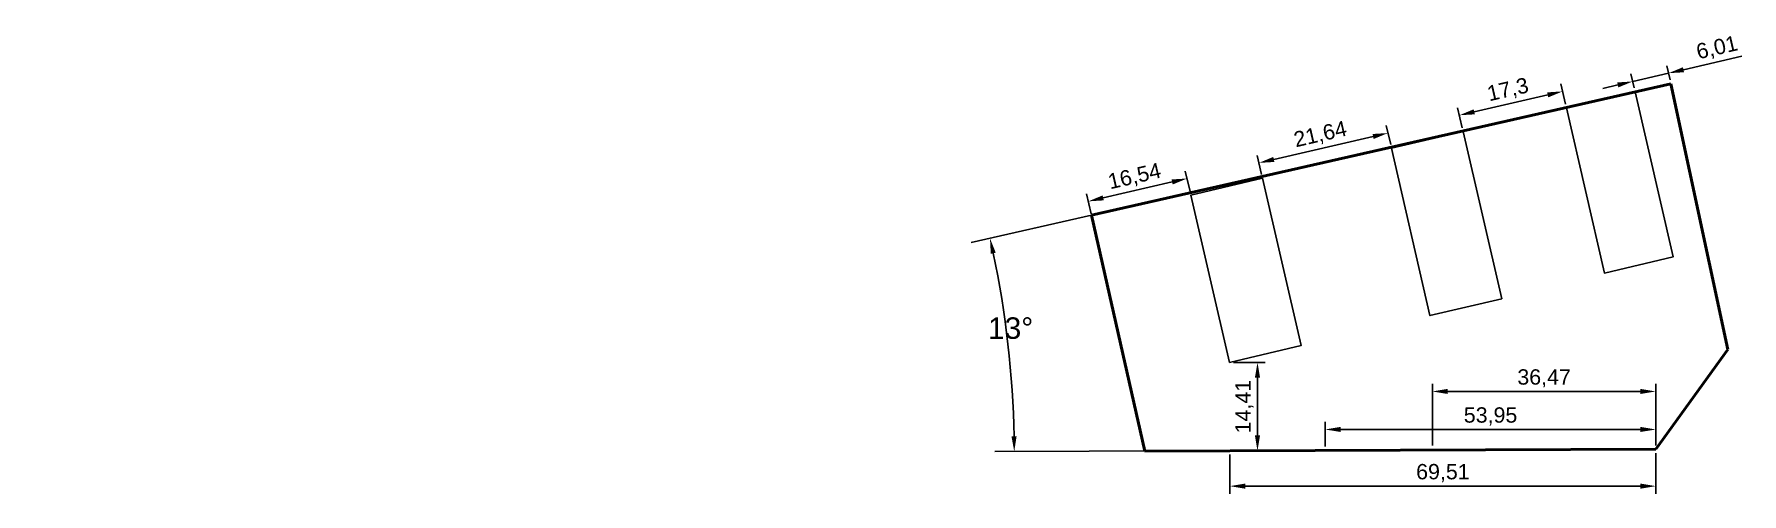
# Model space of a CAD drawing. Header units: millimetres. Extents: x -150 to 128, y -1 to 73.
import ezdxf

# ---------------------------------------------------------------- set-up
doc = ezdxf.new("R2010")
doc.units = ezdxf.units.MM
doc.layers.add('Quote(ISO)', color=7, linetype='Continuous', lineweight=25)
doc.layers.add('Spigoli visibili(ISO)', color=7, linetype='Continuous', lineweight=50)
doc.styles.add('DEFAULT-ISO~0', font='ARIAL.TTF')
doc.styles.get("Standard").update_dxf_attribs({"font": 'arial.ttf'})
doc.dimstyles.new('DEFAULT-ISO-Metodo 1b', dxfattribs={"dimtxt": 3.5, "dimasz": 2.5, "dimexe": 3.175, "dimexo": 0, "dimgap": 0.762, "dimtad": 1, "dimtoh": 1, "dimrnd": 1e-08, "dimtxsty": 'DEFAULT-ISO~0', "dimcen": 0.09, "dimdle": 10, "dimclrd": 2, "dimclre": 2, "dimclrt": 6, "dimazin": 2, "dimtfac": 0.714286, "dimtofl": 0, "dimtmove": 0, "dimatfit": 3, "dimfxl": 1, "dimtolj": 1, "dimlwd": 25, "dimlwe": 25, "dimarcsym": 0})
doc.dimstyles.new('ISO-25', dxfattribs={"dimtxt": 2.5, "dimasz": 2.5, "dimexe": 1.25, "dimexo": 0.625, "dimtad": 1, "dimtxsty": 'Standard', "dimcen": 2.5, "dimadec": 0, "dimazin": 0, "dimtfac": 1, "dimtmove": 0, "dimatfit": 3, "dimfxl": 1, "dimarcsym": 0})

# ---------------------------------------------------------------- blocks, each defined once
blk = doc.blocks.new('*D5')
at = {"layer": 'Defpoints', "color": 0}
for p in [(22.13, 43.97), (9.05, 17.11), (114.25, 5.81), (-150.48, 4.85)]:
    blk.add_point(p, dxfattribs=at)
at = {"layer": 'Quote(ISO)', "color": 2, "linetype": 'Continuous', "lineweight": 25}
for p, q in [((22.13, 43.97), (2.47, 39.52)), ((114.25, 5.81), (6.35, 5.42))]:
    blk.add_line(p, q, dxfattribs=at)
blk.add_arc((-150.48, 4.85), 160, 1.1023, 11.8756, dxfattribs=at)
at = {"layer": 'Quote(ISO)', "color": 2}
for points in [[(6.5, 37.86), (5.69, 37.69), (5.56, 40.22)], [(9.07, 7.92), (9.91, 7.93), (9.52, 5.43)]]:
    blk.add_solid(points, dxfattribs=at)
at = {"layer": 'Quote(ISO)', "color": 6, "lineweight": 25, "insert": (5.23, 27.31), "char_height": 3.5, "attachment_point": 1, "style": 'DEFAULT-ISO~0'}
blk.add_mtext('\\A1;13%%d', dxfattribs=at)
blk = doc.blocks.new('*D8')
at = {"color": 0, "lineweight": -2}
for p, q in [((118.77, 67.69), (128.3, 69.89)), ((110.73, 64.73), (110.2, 67)), ((110.49, 65.78), (116.34, 67.13)), ((116.59, 66.02), (116.06, 68.35)), ((108.05, 65.21), (105.61, 64.65))]:
    blk.add_line(p, q, dxfattribs=at)
at = {"color": 0}
for points in [[(118.68, 68.1), (118.87, 67.28), (116.34, 67.13)], [(108.14, 64.81), (107.96, 65.62), (110.49, 65.78)]]:
    blk.add_solid(points, dxfattribs=at)
at = {"layer": 'Defpoints', "color": 0}
for p in [(116.34, 67.13), (116.73, 65.41), (110.87, 64.12)]:
    blk.add_point(p, dxfattribs=at)
at = {"color": 0, "insert": (124.28, 71.14), "char_height": 2.5, "attachment_point": 5, "rotation": 13}
blk.add_mtext('6,01', dxfattribs=at)
blk = doc.blocks.new('*D9')
at = {"color": 0, "lineweight": -2}
for p, q in [((99.52, 62.1), (98.77, 65.38)), ((82.66, 58.23), (81.91, 61.49)), ((84.63, 60.83), (96.61, 63.6))]:
    blk.add_line(p, q, dxfattribs=at)
at = {"color": 0}
for points in [[(96.7, 63.19), (96.52, 64), (99.05, 64.16)], [(84.53, 61.24), (84.72, 60.42), (82.19, 60.27)]]:
    blk.add_solid(points, dxfattribs=at)
at = {"layer": 'Defpoints', "color": 0}
for p in [(99.05, 64.16), (99.66, 61.5), (82.8, 57.62)]:
    blk.add_point(p, dxfattribs=at)
at = {"color": 0, "insert": (90.14, 64.29), "char_height": 2.5, "attachment_point": 5, "rotation": 13}
blk.add_mtext('17,3', dxfattribs=at)
blk = doc.blocks.new('*D10')
at = {"color": 0, "lineweight": -2}
for p, q in [((70.98, 55.49), (70.26, 58.59)), ((51.89, 53.06), (68.11, 56.8)), ((49.9, 50.59), (49.18, 53.72))]:
    blk.add_line(p, q, dxfattribs=at)
at = {"color": 0}
for points in [[(68.2, 56.4), (68.01, 57.21), (70.54, 57.37)], [(51.8, 53.47), (51.99, 52.66), (49.46, 52.5)]]:
    blk.add_solid(points, dxfattribs=at)
at = {"layer": 'Defpoints', "color": 0}
for p in [(70.54, 57.37), (71.12, 54.88), (50.04, 49.98)]:
    blk.add_point(p, dxfattribs=at)
at = {"color": 0, "insert": (59.52, 57.01), "char_height": 2.5, "attachment_point": 5, "rotation": 13}
blk.add_mtext('21,64', dxfattribs=at)
blk = doc.blocks.new('*D11')
at = {"color": 0, "lineweight": -2}
for p, q in [((38.22, 47.85), (37.45, 51.17)), ((22.08, 44.19), (21.33, 47.45)), ((35.29, 49.39), (24.05, 46.79))]:
    blk.add_line(p, q, dxfattribs=at)
at = {"color": 0}
for points in [[(35.39, 48.98), (35.2, 49.8), (37.73, 49.95)], [(23.95, 47.2), (24.14, 46.39), (21.61, 46.23)]]:
    blk.add_solid(points, dxfattribs=at)
at = {"layer": 'Defpoints', "color": 0}
for p in [(21.61, 46.23), (38.36, 47.24), (22.22, 43.59)]:
    blk.add_point(p, dxfattribs=at)
at = {"color": 0, "insert": (29.19, 50.16), "char_height": 2.5, "attachment_point": 5, "rotation": 13}
blk.add_mtext('16,54', dxfattribs=at)
blk = doc.blocks.new('*D12')
at = {"color": 0, "lineweight": -2}
for p, q in [((45.31, 19.97), (50.48, 19.97)), ((49.23, 17.47), (49.23, 8.05)), ((45.36, 5.55), (50.48, 5.55))]:
    blk.add_line(p, q, dxfattribs=at)
at = {"color": 0}
for points in [[(49.65, 17.47), (48.81, 17.47), (49.23, 19.97)], [(48.81, 8.05), (49.65, 8.05), (49.23, 5.55)]]:
    blk.add_solid(points, dxfattribs=at)
at = {"layer": 'Defpoints', "color": 0}
for p in [(44.69, 19.97), (44.74, 5.55), (49.23, 5.55)]:
    blk.add_point(p, dxfattribs=at)
at = {"color": 0, "insert": (47.1, 12.76), "char_height": 2.5, "attachment_point": 5, "rotation": 90}
blk.add_mtext('14,41', dxfattribs=at)
blk = doc.blocks.new('*D13')
at = {"color": 0, "lineweight": -2}
for p, q in [((44.74, 4.93), (44.74, -1.46)), ((114.25, 5.18), (114.25, -1.46)), ((111.75, -0.21), (47.24, -0.21))]:
    blk.add_line(p, q, dxfattribs=at)
at = {"color": 0}
for points in [[(47.24, 0.21), (47.24, -0.63), (44.74, -0.21)], [(111.75, -0.63), (111.75, 0.21), (114.25, -0.21)]]:
    blk.add_solid(points, dxfattribs=at)
at = {"layer": 'Defpoints', "color": 0}
for p in [(114.25, 5.81), (44.74, 5.55), (44.74, -0.21)]:
    blk.add_point(p, dxfattribs=at)
at = {"color": 0, "insert": (79.5, 1.92), "char_height": 2.5, "attachment_point": 5}
blk.add_mtext('69,51', dxfattribs=at)
blk = doc.blocks.new('*D14')
at = {"color": 1, "lineweight": -2}
for p, q in [((60.3, 6.24), (60.3, 10.28)), ((62.8, 9.03), (111.75, 9.03)), ((114.25, 6.43), (114.25, 10.28))]:
    blk.add_line(p, q, dxfattribs=at)
at = {"color": 1}
for points in [[(62.8, 9.45), (62.8, 8.62), (60.3, 9.03)], [(111.75, 8.62), (111.75, 9.45), (114.25, 9.03)]]:
    blk.add_solid(points, dxfattribs=at)
at = {"layer": 'Defpoints', "color": 0}
for p in [(114.25, 9.03), (60.3, 5.61), (114.25, 5.81)]:
    blk.add_point(p, dxfattribs=at)
at = {"color": 1, "insert": (87.28, 11.16), "char_height": 2.5, "attachment_point": 5}
blk.add_mtext('53,95', dxfattribs=at)
blk = doc.blocks.new('*D15')
at = {"color": 1, "lineweight": -2}
for p, q in [((77.78, 6.43), (77.78, 16.48)), ((111.75, 15.23), (80.28, 15.23)), ((114.25, 6.43), (114.25, 16.48))]:
    blk.add_line(p, q, dxfattribs=at)
at = {"color": 1}
for points in [[(80.28, 15.65), (80.28, 14.82), (77.78, 15.23)], [(111.75, 14.82), (111.75, 15.65), (114.25, 15.23)]]:
    blk.add_solid(points, dxfattribs=at)
at = {"layer": 'Defpoints', "color": 0}
for p in [(77.78, 15.23), (77.78, 5.81), (114.25, 5.81)]:
    blk.add_point(p, dxfattribs=at)
at = {"color": 1, "insert": (96.02, 17.36), "char_height": 2.5, "attachment_point": 5}
blk.add_mtext('36,47', dxfattribs=at)

msp = doc.modelspace()

# ---------------------------------------------------------------- linework, layer by layer
for points in [[(99.662, 61.495), (110.869, 64.116), (117.09, 37.169), (105.866, 34.533)], [(71.118, 54.88), (82.801, 57.622), (89.1, 30.34), (77.394, 27.593)], [(38.356, 47.243), (50.038, 49.985), (56.354, 22.706), (44.687, 19.968)]]:
    msp.add_lwpolyline(points, close=True)
at = {"layer": 'Spigoli visibili(ISO)'}
for p, q in [((22.133, 43.973), (116.734, 65.415)), ((116.734, 65.415), (125.993, 22.089)), ((30.853, 5.504), (22.133, 43.973)), ((125.993, 22.089), (114.252, 5.805)), ((114.252, 5.805), (30.853, 5.504))]:
    msp.add_line(p, q, dxfattribs=at)

# ---------------------------------------------------------------- dimensions: what is measured, and where the dimension line sits
for base, p1, p2, angle, picture, middle in [((116.338, 67.128), (110.869, 64.116), (116.734, 65.415), 13, '*D8', (124.278, 71.145)), ((99.047, 64.159), (82.801, 57.622), (99.662, 61.495), 13, '*D9', (90.14, 64.286)), ((70.544, 57.367), (50.038, 49.985), (71.118, 54.88), 13, '*D10', (59.523, 57.006)), ((21.61, 46.231), (38.356, 47.243), (22.221, 43.586), 13, '*D11', (29.192, 50.165)), ((49.231, 5.554), (44.687, 19.968), (44.739, 5.554), 90, '*D12', (47.103, 12.761))]:
    dim = msp.add_linear_dim(base=base, p1=p1, p2=p2, angle=angle, dimstyle='ISO-25')
    dim.commit()
    dim.dimension.update_dxf_attribs({"geometry": picture, "text_midpoint": middle})
for base, p1, p2, picture, middle in [((77.778, 15.233), (114.252, 5.805), (77.778, 5.805), '*D15', (96.015, 17.361)), ((114.252, 9.034), (60.299, 5.611), (114.252, 5.805), '*D14', (87.275, 11.162))]:
    dim = msp.add_linear_dim(base=base, p1=p1, p2=p2, dimstyle='ISO-25', override={"dimclrd": 1, "dimclre": 1, "dimclrt": 1})
    dim.commit()
    dim.dimension.update_dxf_attribs({"geometry": picture, "text_midpoint": middle})
dim = msp.add_linear_dim(base=(44.739, -0.21), p1=(114.252, 5.805), p2=(44.739, 5.554), dimstyle='ISO-25')
dim.commit()
dim.dimension.update_dxf_attribs({"geometry": '*D13', "text_midpoint": (79.496, 1.917)})
at = {"layer": 'Quote(ISO)', "color": 2, "linetype": 'Continuous', "lineweight": 25, "true_color": 0xffff00}
dim = msp.add_angular_dim_3p(base=(9.051, 17.11), center=(-150.479, 4.849), p1=(114.252, 5.805), p2=(22.133, 43.973), dimstyle='DEFAULT-ISO-Metodo 1b', override={"dimtad": 2, "dimtih": 1, "dimadec": 0, "dimtp": 0, "dimtm": 0, "dimtdec": 2}, dxfattribs=at)
dim.commit()
dim.dimension.update_dxf_attribs({"geometry": '*D5', "text_midpoint": (8.496, 22.931), "dimtype": 165})

doc.saveas('drawing.dxf')
